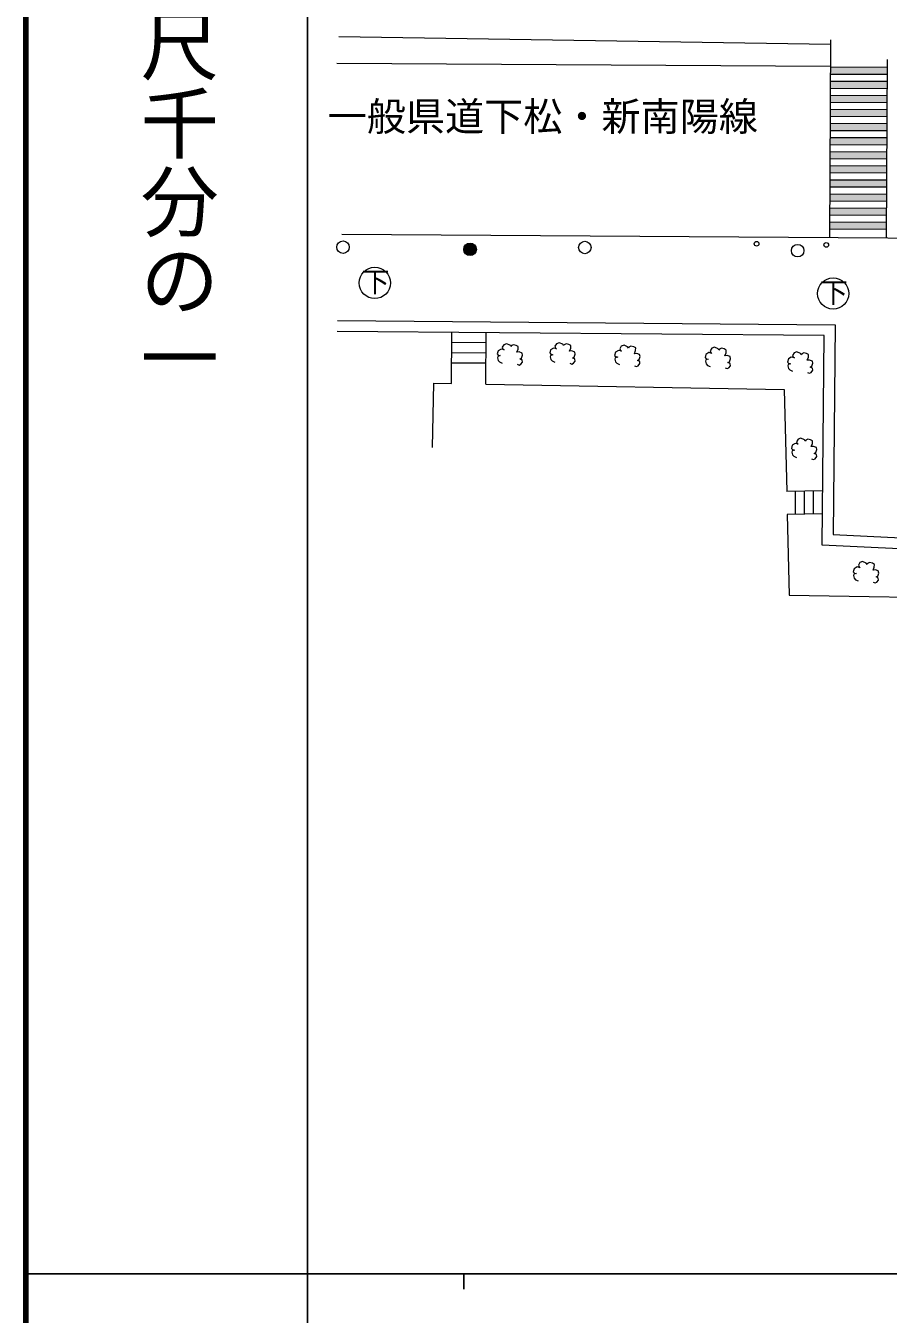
# Model space of a CAD drawing. Units: millimetres at full size, sheet at 1:1000; details may follow other scales. Extents: x 40000 to 680000, y 20000 to 380000.
# Drawn here: x 40000 to 95130, y 202409 to 284714 of the extents above; entities that cross this region are included whole.
import ezdxf
from ezdxf.enums import TextEntityAlignment as Align

# ---------------------------------------------------------------- set-up
doc = ezdxf.new("R2010")
doc.units = ezdxf.units.MM
doc.header["$LTSCALE"] = 1000
for name, color, linetype, lineweight in [('M-BGD', 7, 'Continuous', 13), ('M-BGD-EXST', 7, 'Continuous', 13), ('M-STR-STRC', 7, 'Continuous', 13), ('M-STR-STRD', 8, 'Continuous', 13), ('M-TTL', 2, 'Continuous', 140), ('M-TTL-BAND', 7, 'Continuous', 25)]:
    doc.layers.add(name, color=color, linetype=linetype, lineweight=lineweight)
doc.layers.add('M-BMK-HTXT', color=7, linetype='Continuous')
doc.styles.add('@ＭＳ ゴシック', font='')
doc.styles.add('ＭＳ ゴシック', font='')
doc.styles.get('@ＭＳ ゴシック').set_extended_font_data('@MS Gothic')
doc.styles.get('ＭＳ ゴシック').set_extended_font_data('MS Gothic')

msp = doc.modelspace()

# ---------------------------------------------------------------- hatches: boundary and pattern name
at = {"layer": 'M-BGD'}
msp.add_hatch(color=256, dxfattribs=at).paths.add_polyline_path([(68038, 270263, 1), (68763, 270601, 1)])
at = {"layer": 'M-STR-STRC'}
for points in [[(91443, 282082), (91441, 281632), (95069, 281617), (95071, 282067)], [(91439, 281182), (91437, 280732), (95065, 280717), (95067, 281167)], [(91435, 280282), (91434, 279832), (95061, 279817), (95063, 280267)], [(91432, 279382), (91430, 278932), (95058, 278917), (95060, 279367)], [(91428, 278482), (91426, 278032), (95054, 278017), (95056, 278467)], [(91424, 277582), (91422, 277132), (95050, 277117), (95052, 277567)], [(91421, 276682), (91419, 276232), (95047, 276217), (95048, 276667)], [(91417, 275782), (91415, 275332), (95043, 275317), (95045, 275767)], [(91413, 274882), (91411, 274432), (95039, 274417), (95041, 274867)], [(91410, 273982), (91408, 273532), (95036, 273517), (95037, 273967)], [(91406, 273082), (91404, 272632), (95032, 272617), (95034, 273067)], [(91402, 272182), (91400, 271732), (95028, 271717), (95030, 272167)]]:
    msp.add_hatch(color=256, dxfattribs=at).paths.add_polyline_path(points)

# ---------------------------------------------------------------- linework, layer by layer
at = {"layer": 'M-BGD'}
for p, q in [((67207, 261868), (67235, 265128)), ((69408, 261828), (69437, 265109)), ((69431, 264456), (67230, 264475)), ((69425, 263804), (67224, 263823)), ((69420, 263152), (67218, 263171)), ((90937, 255009), (88638, 254956)), ((89199, 253504), (89212, 254970)), ((89774, 253518), (89787, 254983)), ((90349, 253531), (90362, 254996)), ((90924, 253544), (88672, 253492))]:
    msp.add_line(p, q, dxfattribs=at)
for points in [[(60213, 271392), (101449, 271133), (102004, 270783), (102222, 270646), (106230, 264960), (108891, 262280), (113665, 258563), (114358, 257887), (115628, 251029), (116186, 232543)], [(59919, 265892), (91730, 265615), (91613, 252209), (106404, 251493), (106532, 237649)], [(105832, 237627), (105710, 250826), (90907, 251542), (91024, 264921), (59913, 265192)], [(71406, 263089), (71534, 263043), (71646, 263088), (71753, 263222), (71733, 263352), (71650, 263411), (71590, 263422), (71696, 263483), (71760, 263672), (71728, 263809), (71547, 263879), (71399, 263859), (71476, 264056), (71479, 264222), (71355, 264298), (71173, 264337), (71048, 264281), (71016, 264219), (70963, 264302), (70731, 264405), (70557, 264337), (70459, 264177), (70501, 264065), (70571, 264013), (70378, 264061), (70186, 263949), (70133, 263750), (70205, 263673), (70332, 263641), (70175, 263597), (70153, 263508), (70194, 263338), (70276, 263248), (70449, 263170)], [(74769, 263151), (74897, 263106), (75009, 263151), (75116, 263285), (75096, 263415), (75013, 263474), (74953, 263485), (75059, 263546), (75123, 263735), (75091, 263872), (74910, 263941), (74762, 263922), (74839, 264119), (74842, 264285), (74718, 264361), (74536, 264399), (74411, 264343), (74379, 264282), (74326, 264365), (74094, 264467), (73920, 264399), (73822, 264239), (73864, 264128), (73934, 264076), (73741, 264124), (73549, 264011), (73496, 263812), (73568, 263735), (73695, 263704), (73538, 263659), (73516, 263571), (73557, 263400), (73639, 263310), (73812, 263233)], [(78915, 262997), (79043, 262952), (79155, 262997), (79261, 263130), (79241, 263261), (79159, 263319), (79099, 263331), (79204, 263392), (79269, 263581), (79237, 263717), (79055, 263787), (78908, 263768), (78985, 263964), (78988, 264131), (78864, 264207), (78682, 264245), (78557, 264189), (78524, 264128), (78472, 264210), (78240, 264313), (78066, 264245), (77967, 264085), (78009, 263974), (78080, 263921), (77886, 263970), (77695, 263857), (77642, 263658), (77713, 263581), (77841, 263549), (77684, 263505), (77662, 263416), (77703, 263246), (77785, 263156), (77957, 263079)], [(84700, 262862), (84827, 262817), (84940, 262862), (85046, 262995), (85026, 263126), (84943, 263184), (84883, 263196), (84989, 263257), (85053, 263446), (85021, 263583), (84840, 263652), (84693, 263633), (84769, 263829), (84772, 263996), (84649, 264072), (84467, 264110), (84342, 264054), (84309, 263993), (84256, 264075), (84024, 264178), (83851, 264110), (83752, 263950), (83794, 263839), (83864, 263787), (83671, 263835), (83480, 263722), (83427, 263523), (83498, 263446), (83626, 263414), (83469, 263370), (83447, 263281), (83488, 263111), (83570, 263021), (83742, 262944)], [(89964, 262573), (90092, 262527), (90204, 262573), (90310, 262706), (90290, 262836), (90207, 262895), (90147, 262907), (90253, 262967), (90317, 263157), (90285, 263293), (90104, 263363), (89957, 263344), (90034, 263540), (90037, 263706), (89913, 263782), (89731, 263821), (89606, 263765), (89573, 263703), (89520, 263786), (89288, 263889), (89115, 263821), (89016, 263661), (89058, 263550), (89128, 263497), (88935, 263545), (88744, 263433), (88691, 263234), (88762, 263157), (88890, 263125), (88733, 263081), (88711, 262992), (88752, 262822), (88834, 262732), (89006, 262654)], [(66003, 257782), (66078, 261889), (67207, 261868)], [(69408, 261828), (88487, 261478), (88638, 254956)], [(90214, 257058), (90342, 257013), (90454, 257058), (90561, 257191), (90541, 257322), (90458, 257380), (90398, 257392), (90504, 257453), (90568, 257642), (90536, 257779), (90355, 257848), (90207, 257829), (90284, 258026), (90287, 258192), (90163, 258268), (89982, 258306), (89856, 258250), (89824, 258189), (89771, 258271), (89539, 258374), (89366, 258306), (89267, 258146), (89309, 258035), (89379, 257983), (89186, 258031), (88994, 257918), (88941, 257719), (89013, 257642), (89141, 257610), (88983, 257566), (88961, 257478), (89003, 257307), (89085, 257217), (89257, 257140)], [(88672, 253492), (88791, 248344), (101611, 248125), (102007, 233142)], [(94168, 249171), (94296, 249125), (94408, 249170), (94514, 249304), (94495, 249434), (94412, 249493), (94352, 249504), (94457, 249565), (94522, 249754), (94490, 249891), (94309, 249960), (94161, 249941), (94238, 250138), (94241, 250304), (94117, 250380), (93935, 250418), (93810, 250363), (93777, 250301), (93725, 250384), (93493, 250487), (93319, 250418), (93220, 250259), (93262, 250147), (93333, 250095), (93140, 250143), (92948, 250031), (92895, 249831), (92966, 249755), (93094, 249723), (92937, 249678), (92915, 249590), (92956, 249420), (93038, 249330), (93210, 249252)]]:
    msp.add_lwpolyline(points, dxfattribs=at)
for centre, radius in [((60282, 270572), 400), ((68401, 270432), 400), ((75732, 270549), 400), ((86716, 270789), 150), ((91170, 270711), 150), ((89341, 270352), 400)]:
    msp.add_circle(centre, radius, dxfattribs=at)
at = {"layer": 'M-BGD-EXST'}
for centre in [(62311, 268285), (91608, 267611)]:
    msp.add_circle(centre, 1000, dxfattribs=at)
at = {"layer": 'M-STR-STRC'}
for p, q in [((91398, 271196), (91450, 283819)), ((95026, 271173), (95073, 282559)), ((91441, 281632), (95069, 281617)), ((91443, 282082), (95071, 282067)), ((91437, 280732), (95065, 280717)), ((91439, 281182), (95067, 281167)), ((91435, 280282), (95063, 280267)), ((91432, 279382), (95060, 279367)), ((91434, 279832), (95061, 279817)), ((91428, 278482), (95056, 278467)), ((91430, 278932), (95058, 278917)), ((91424, 277582), (95052, 277567)), ((91426, 278032), (95054, 278017)), ((91421, 276682), (95048, 276667)), ((91422, 277132), (95050, 277117)), ((91417, 275782), (95045, 275767)), ((91419, 276232), (95047, 276217)), ((91415, 275332), (95043, 275317)), ((91411, 274432), (95039, 274417)), ((91413, 274882), (95041, 274867)), ((91408, 273532), (95036, 273517)), ((91410, 273982), (95037, 273967)), ((91404, 272632), (95032, 272617)), ((91406, 273082), (95034, 273067)), ((91400, 271732), (95028, 271717)), ((91402, 272182), (95030, 272167))]:
    msp.add_line(p, q, dxfattribs=at)
at = {"layer": 'M-STR-STRD'}
for p, q in [((60018, 284039), (91449, 283549)), ((59883, 282325), (91443, 282140))]:
    msp.add_line(p, q, dxfattribs=at)
at = {"layer": 'M-TTL'}
msp.add_line((40000, 380000), (40000, 20000), dxfattribs=at)
at = {"layer": 'M-TTL-BAND'}
for p, q in [((58000, 370000), (58000, 20000)), ((40000, 205000), (579000, 205000)), ((68000, 205000), (68000, 204000))]:
    msp.add_line(p, q, dxfattribs=at)

# ---------------------------------------------------------------- texts
at = {"layer": 'M-BGD-EXST', "style": 'ＭＳ ゴシック'}
for p in [(61458, 267298), (90756, 266624)]:
    msp.add_text('下', height=1320, dxfattribs=at).set_placement(p, align=Align.BOTTOM_LEFT)
at = {"layer": 'M-BMK-HTXT', "style": 'ＭＳ ゴシック'}
msp.add_text('一般県道下松・新南陽線', height=1833, dxfattribs=at).set_placement((59300, 277454), align=Align.BOTTOM_LEFT)
at = {"layer": 'M-TTL-BAND', "style": '@ＭＳ ゴシック'}
msp.add_text('縮尺千分の一', height=3666, rotation=270, dxfattribs=at).set_placement((49777, 261030), align=Align.MIDDLE_RIGHT)

doc.saveas('drawing.dxf')
